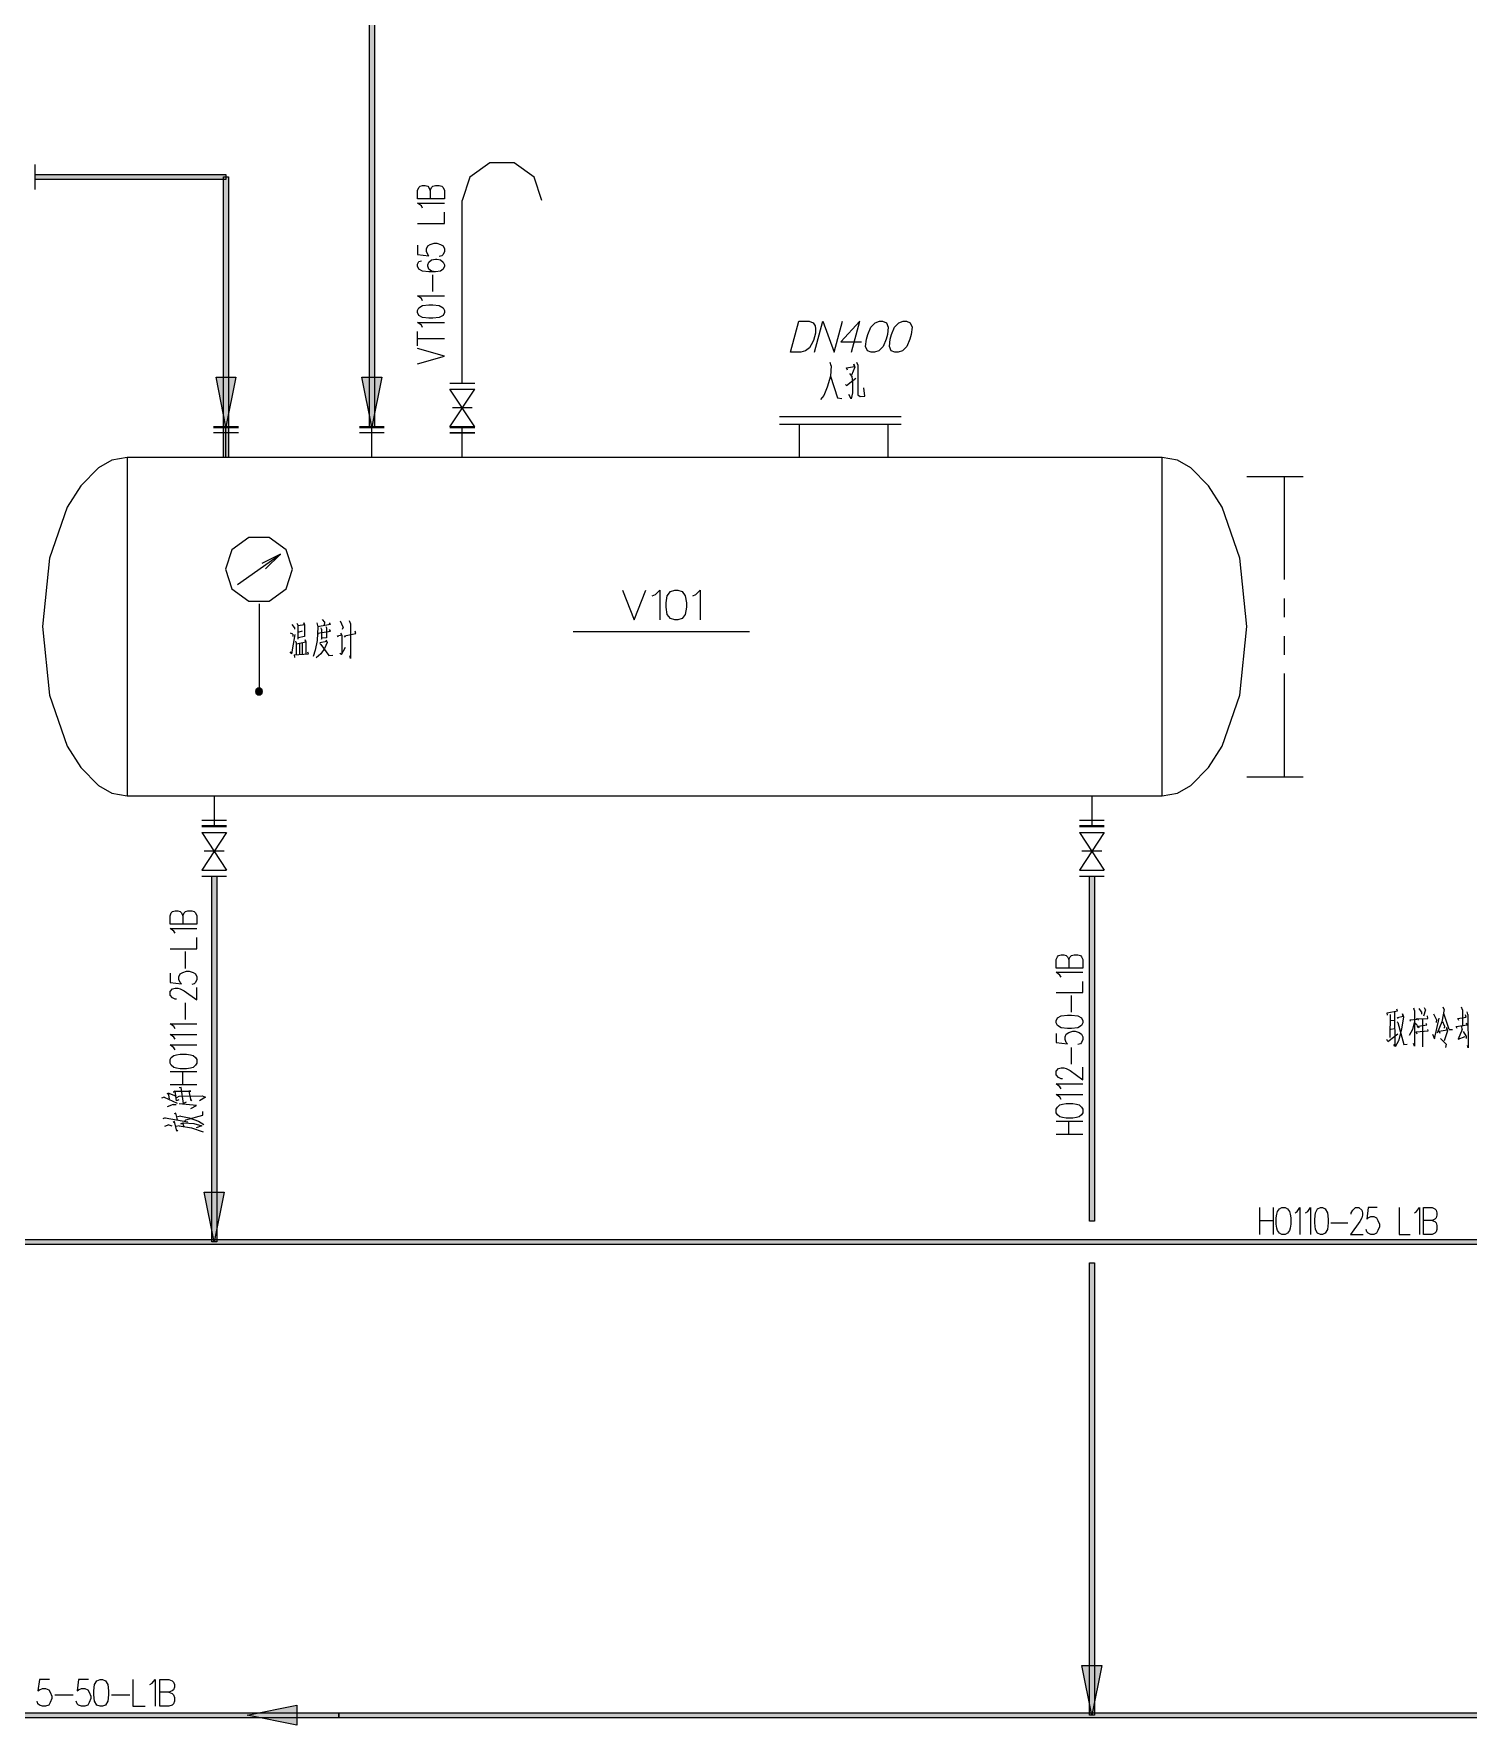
# Model space of a CAD drawing. Header units: millimetres. Extents: x 0 to 829, y 0 to 586.
# Drawn here: x 123.5 to 250, y 140.1 to 289.4 of the extents above; entities that cross this region are included whole.
import ezdxf

# ---------------------------------------------------------------- set-up
doc = ezdxf.new("R2010")
doc.units = ezdxf.units.MM

msp = doc.modelspace()

# ---------------------------------------------------------------- hatches: boundary and pattern name
h = msp.add_hatch(color=0)
h.dxf.hatch_style = 2
h.paths.add_polyline_path([(153.543, 254.705556), (153.0985, 254.705556), (153.0985, 362.193417), (153.543, 362.193417)])
h = msp.add_hatch(color=0)
h.dxf.hatch_style = 2
h.paths.add_polyline_path([(140.444361, 276.979944), (140.444361, 276.535444), (123.60275, 276.535444), (123.60275, 276.979944)])
h = msp.add_hatch(color=0)
h.dxf.hatch_style = 2
h.paths.add_polyline_path([(140.666611, 251.989167), (140.222111, 251.989167), (140.222111, 276.757694), (140.666611, 276.757694)])
h = msp.add_hatch(color=0)
h.dxf.hatch_style = 2
h.paths.add_polyline_path([(140.444361, 254.705556), (139.569472, 259.087056), (141.322778, 259.087056)])
h = msp.add_hatch(color=0)
h.dxf.hatch_style = 2
h.paths.add_polyline_path([(153.32075, 254.705556), (152.442333, 259.087056), (154.195639, 259.087056)])
h = msp.add_hatch(color=0)
h.dxf.hatch_style = 2
h.paths.add_polyline_path([(143.100778, 231.157639), (143.100778, 231.535111), (143.040806, 231.348139)])
h = msp.add_hatch(color=0)
h.dxf.hatch_style = 2
h.paths.add_polyline_path([(143.259528, 231.041222), (143.259528, 231.651528), (143.100778, 231.535111)])
h = msp.add_hatch(color=0)
h.dxf.hatch_style = 2
h.paths.add_polyline_path([(143.100778, 231.157639), (143.259528, 231.041222), (143.100778, 231.535111)])
h = msp.add_hatch(color=0)
h.dxf.hatch_style = 2
h.paths.add_polyline_path([(143.259528, 231.041222), (143.457083, 231.041222), (143.259528, 231.651528)])
h = msp.add_hatch(color=0)
h.dxf.hatch_style = 2
h.paths.add_polyline_path([(143.457083, 231.041222), (143.457083, 231.651528), (143.259528, 231.651528)])
h = msp.add_hatch(color=0)
h.dxf.hatch_style = 2
h.paths.add_polyline_path([(143.457083, 231.041222), (143.615833, 231.157639), (143.457083, 231.651528)])
h = msp.add_hatch(color=0)
h.dxf.hatch_style = 2
h.paths.add_polyline_path([(143.615833, 231.157639), (143.615833, 231.535111), (143.457083, 231.651528)])
h = msp.add_hatch(color=0)
h.dxf.hatch_style = 2
h.paths.add_polyline_path([(143.615833, 231.157639), (143.679333, 231.348139), (143.615833, 231.535111)])
h = msp.add_hatch(color=0)
h.dxf.hatch_style = 2
h.paths.add_polyline_path([(139.184944, 215.049806), (139.629444, 215.049806), (139.629444, 182.770639), (139.184944, 182.770639)])
h = msp.add_hatch(color=0)
h.dxf.hatch_style = 2
h.paths.add_polyline_path([(216.612611, 215.049806), (217.057111, 215.049806), (217.057111, 184.608611), (216.612611, 184.608611)])
h = msp.add_hatch(color=0)
h.dxf.hatch_style = 2
h.paths.add_polyline_path([(139.407194, 182.770639), (138.532306, 187.152139), (140.285611, 187.152139)])
h = msp.add_hatch(color=0)
h.dxf.hatch_style = 2
h.paths.add_polyline_path([(79.696028, 182.548389), (79.696028, 182.992889), (359.903889, 182.992889), (359.903889, 182.548389)])
h = msp.add_hatch(color=0)
h.dxf.hatch_style = 2
h.paths.add_polyline_path([(216.612611, 180.932667), (217.057111, 180.932667), (217.057111, 140.998222), (216.612611, 140.998222)])
h = msp.add_hatch(color=0)
h.dxf.hatch_style = 2
h.paths.add_polyline_path([(216.834861, 140.998222), (215.956444, 145.379722), (217.70975, 145.379722)])
h = msp.add_hatch(color=0)
h.dxf.hatch_style = 2
h.paths.add_polyline_path([(142.299972, 140.998222), (146.681472, 141.873111), (146.681472, 140.119806)])
h = msp.add_hatch(color=0)
h.dxf.hatch_style = 2
h.paths.add_polyline_path([(77.505278, 140.775972), (77.505278, 141.220472), (150.396222, 141.220472), (150.396222, 140.775972)])
h = msp.add_hatch(color=0)
h.dxf.hatch_style = 2
h.paths.add_polyline_path([(150.396222, 140.775972), (150.396222, 141.220472), (437.857194, 141.220472), (437.857194, 140.775972)])

# ---------------------------------------------------------------- linework, layer by layer
at = {"color": 0, "lineweight": 0}
for points in [[(153.543, 254.705556), (153.0985, 254.705556), (153.0985, 362.193417), (153.543, 362.193417)], [(140.444361, 276.979944), (140.444361, 276.535444), (123.60275, 276.535444), (123.60275, 276.979944)], [(140.666611, 251.989167), (140.222111, 251.989167), (140.222111, 276.757694), (140.666611, 276.757694)], [(158.693556, 264.283472), (158.354889, 264.283472), (157.793972, 264.343444), (157.455306, 264.530417), (157.342417, 264.777361), (157.342417, 264.964333), (157.455306, 265.211278), (157.793972, 265.39825), (158.354889, 265.458222), (158.693556, 265.458222), (159.258, 265.39825), (159.596667, 265.211278), (159.709556, 264.964333), (159.709556, 264.777361), (159.596667, 264.530417), (159.258, 264.343444)], [(190.260111, 261.281333), (190.993889, 264.015361), (191.904056, 264.015361), (192.232139, 263.884833), (192.43675, 263.623778), (192.457917, 263.362722), (192.443806, 262.974667), (192.270944, 262.322028), (192.073389, 261.930444), (191.914639, 261.672917), (191.568917, 261.411861), (191.170278, 261.281333)], [(196.952306, 262.452556), (197.058139, 262.844139), (197.322722, 263.49325), (197.703722, 263.884833), (198.102361, 264.015361), (198.374, 264.015361), (198.705611, 263.884833), (198.874944, 263.49325), (198.790278, 262.844139), (198.684444, 262.452556), (198.419861, 261.803444), (198.042389, 261.411861), (197.64375, 261.281333), (197.368583, 261.281333), (197.0405, 261.411861), (196.871167, 261.803444)], [(199.051333, 262.452556), (199.153639, 262.844139), (199.42175, 263.49325), (199.799222, 263.884833), (200.197861, 264.015361), (200.4695, 264.015361), (200.801111, 263.884833), (200.970444, 263.49325), (200.885778, 262.844139), (200.783472, 262.452556), (200.515361, 261.803444), (200.137889, 261.411861), (199.73925, 261.281333), (199.464083, 261.281333), (199.136, 261.411861), (198.966667, 261.803444)], [(140.444361, 254.705556), (139.569472, 259.087056), (141.322778, 259.087056)], [(153.32075, 254.705556), (152.442333, 259.087056), (154.195639, 259.087056)], [(179.278139, 238.781167), (179.278139, 239.155111), (179.373389, 239.783056), (179.655611, 240.157), (180.029556, 240.284), (180.311778, 240.284), (180.68925, 240.157), (180.967944, 239.783056), (181.063194, 239.155111), (181.063194, 238.781167), (180.967944, 238.153222), (180.68925, 237.779278), (180.311778, 237.655806), (180.029556, 237.655806), (179.655611, 237.779278), (179.373389, 238.153222)], [(143.100778, 231.157639), (143.100778, 231.535111), (143.040806, 231.348139)], [(143.259528, 231.041222), (143.259528, 231.651528), (143.100778, 231.535111)], [(143.100778, 231.157639), (143.259528, 231.041222), (143.100778, 231.535111)], [(143.259528, 231.041222), (143.457083, 231.041222), (143.259528, 231.651528)], [(143.457083, 231.041222), (143.457083, 231.651528), (143.259528, 231.651528)], [(143.457083, 231.041222), (143.615833, 231.157639), (143.457083, 231.651528)], [(143.615833, 231.157639), (143.615833, 231.535111), (143.457083, 231.651528)], [(143.615833, 231.157639), (143.679333, 231.348139), (143.615833, 231.535111)], [(139.184944, 215.049806), (139.629444, 215.049806), (139.629444, 182.770639), (139.184944, 182.770639)], [(216.612611, 215.049806), (217.057111, 215.049806), (217.057111, 184.608611), (216.612611, 184.608611)], [(215.032167, 201.608972), (214.6935, 201.608972), (214.129056, 201.672472), (213.793917, 201.859444), (213.681028, 202.106389), (213.681028, 202.289833), (213.793917, 202.540306), (214.129056, 202.72375), (214.6935, 202.78725), (215.032167, 202.78725), (215.596611, 202.72375), (215.93175, 202.540306), (216.044639, 202.289833), (216.044639, 202.106389), (215.93175, 201.859444), (215.596611, 201.672472)], [(136.973028, 198.049444), (136.408583, 198.049444), (136.069917, 198.109417), (135.847667, 198.172917), (135.621889, 198.356361), (135.509, 198.543333), (135.509, 198.853778), (135.621889, 199.04075), (135.847667, 199.224194), (136.069917, 199.287694), (136.408583, 199.347667), (136.973028, 199.347667), (137.311694, 199.287694), (137.537472, 199.224194), (137.76325, 199.04075), (137.872611, 198.853778), (137.872611, 198.543333), (137.76325, 198.356361), (137.537472, 198.172917), (137.311694, 198.109417)], [(215.145056, 193.678528), (214.580611, 193.678528), (214.241944, 193.7385), (214.016167, 193.802), (213.793917, 193.988972), (213.681028, 194.172417), (213.681028, 194.482861), (213.793917, 194.669833), (214.016167, 194.853278), (214.241944, 194.916778), (214.580611, 194.980278), (215.145056, 194.980278), (215.483722, 194.916778), (215.705972, 194.853278), (215.93175, 194.669833), (216.044639, 194.482861), (216.044639, 194.172417), (215.93175, 193.988972), (215.705972, 193.802), (215.483722, 193.7385)], [(139.407194, 182.770639), (138.532306, 187.152139), (140.285611, 187.152139)], [(233.087333, 184.329917), (233.087333, 184.894361), (233.150833, 185.2295), (233.210806, 185.455278), (233.397778, 185.681056), (233.58475, 185.793944), (233.895194, 185.793944), (234.078639, 185.681056), (234.265611, 185.455278), (234.329111, 185.2295), (234.389083, 184.894361), (234.389083, 184.329917), (234.329111, 183.99125), (234.265611, 183.765472), (234.078639, 183.539694), (233.895194, 183.426806), (233.58475, 183.426806), (233.397778, 183.539694), (233.210806, 183.765472), (233.150833, 183.99125)], [(236.495167, 184.442806), (236.495167, 184.781472), (236.558667, 185.342389), (236.745639, 185.681056), (236.992583, 185.793944), (237.179556, 185.793944), (237.4265, 185.681056), (237.613472, 185.342389), (237.673444, 184.781472), (237.673444, 184.442806), (237.613472, 183.878361), (237.4265, 183.539694), (237.179556, 183.426806), (236.992583, 183.426806), (236.745639, 183.539694), (236.558667, 183.878361)], [(79.696028, 182.548389), (79.696028, 182.992889), (359.903889, 182.992889), (359.903889, 182.548389)], [(216.612611, 180.932667), (217.057111, 180.932667), (217.057111, 140.998222), (216.612611, 140.998222)], [(216.834861, 140.998222), (215.956444, 145.379722), (217.70975, 145.379722)], [(128.792111, 142.800917), (128.792111, 143.139583), (128.859139, 143.7005), (129.06375, 144.039167), (129.331861, 144.152056), (129.536472, 144.152056), (129.804583, 144.039167), (130.009194, 143.7005), (130.076222, 143.139583), (130.076222, 142.800917), (130.009194, 142.236472), (129.804583, 141.897806), (129.536472, 141.784917), (129.331861, 141.784917), (129.06375, 141.897806), (128.859139, 142.236472)], [(142.299972, 140.998222), (146.681472, 141.873111), (146.681472, 140.119806)], [(77.505278, 140.775972), (77.505278, 141.220472), (150.396222, 141.220472), (150.396222, 140.775972)], [(150.396222, 140.775972), (150.396222, 141.220472), (437.857194, 141.220472), (437.857194, 140.775972)]]:
    msp.add_lwpolyline(points, close=True, dxfattribs=at)
for points in [[(123.60275, 275.660556), (123.60275, 277.854833)], [(168.303222, 274.672778), (167.632944, 276.733), (165.879639, 278.006528), (163.713583, 278.006528), (161.960278, 276.733), (161.293528, 274.672778)], [(159.709556, 274.817417), (157.342417, 274.817417), (157.342417, 275.561778), (157.455306, 275.808722), (157.568194, 275.932194), (157.793972, 275.995694), (158.016222, 275.995694), (158.242, 275.932194), (158.354889, 275.808722), (158.467778, 275.561778), (158.467778, 274.817417)], [(158.467778, 275.561778), (158.580667, 275.808722), (158.693556, 275.932194), (158.919333, 275.995694), (159.258, 275.995694), (159.483778, 275.932194), (159.596667, 275.808722), (159.709556, 275.561778), (159.709556, 274.817417)], [(161.293528, 258.561417), (161.293528, 274.672778)], [(157.793972, 274.013083), (157.681083, 274.196528), (157.342417, 274.447), (159.709556, 274.447)], [(157.342417, 272.647833), (159.709556, 272.647833), (159.709556, 273.639139)], [(157.342417, 270.728722), (157.342417, 269.920861), (158.354889, 269.797389), (158.242, 269.920861), (158.129111, 270.167806), (158.129111, 270.418278), (158.242, 270.665222), (158.467778, 270.788694), (158.806444, 270.912167), (159.032222, 270.912167), (159.370889, 270.788694), (159.596667, 270.665222), (159.709556, 270.418278), (159.709556, 270.167806), (159.596667, 269.920861), (159.483778, 269.797389), (159.258, 269.733889)], [(158.919333, 268.372167), (158.580667, 268.435667), (158.354889, 268.619111), (158.242, 268.869583), (158.242, 268.993056), (158.354889, 269.24), (158.580667, 269.426972), (158.919333, 269.486944), (159.032222, 269.486944), (159.370889, 269.426972), (159.596667, 269.24), (159.709556, 268.993056), (159.709556, 268.869583), (159.596667, 268.619111), (159.370889, 268.435667), (158.919333, 268.372167), (158.354889, 268.372167), (157.793972, 268.435667), (157.455306, 268.619111), (157.342417, 268.869583), (157.342417, 269.053028), (157.455306, 269.299972), (157.681083, 269.363472)], [(158.693556, 266.6365), (158.693556, 268.125222)], [(157.793972, 265.832167), (157.681083, 266.015611), (157.342417, 266.266083), (159.709556, 266.266083)], [(157.793972, 263.475611), (157.681083, 263.662583), (157.342417, 263.909528), (159.709556, 263.909528)], [(157.342417, 261.863417), (157.342417, 263.105194)], [(192.355611, 261.281333), (193.089389, 264.015361), (194.08775, 261.281333), (194.821528, 264.015361)], [(195.636444, 261.281333), (196.370222, 264.015361), (194.698056, 262.1915), (196.518389, 262.1915)], [(157.342417, 262.484306), (159.709556, 262.484306)], [(157.342417, 260.25475), (159.709556, 260.935611), (157.342417, 261.616472)], [(193.826694, 260.071306), (193.773778, 259.171722), (193.495083, 258.215694), (193.181111, 257.464278), (192.888306, 257.115028)], [(193.826694, 260.071306), (193.756139, 260.392333)], [(195.287194, 259.693833), (195.199, 259.898444), (195.893972, 260.014861), (195.826944, 260.244167), (195.92925, 259.954889), (195.615278, 259.259917)], [(196.190306, 260.1595), (196.088, 260.392333)], [(196.190306, 260.1595), (196.190306, 257.520722), (196.398444, 257.376083), (196.81825, 257.404306), (196.730056, 258.131028)], [(160.196389, 258.561417), (162.387139, 258.561417)], [(193.773778, 259.171722), (194.398194, 257.259667), (194.782722, 257.203222)], [(195.181361, 258.360333), (195.096694, 258.448528)], [(195.181361, 258.360333), (196.017444, 258.998861)], [(195.650556, 259.171722), (195.721111, 258.564944), (195.703472, 257.693583), (195.601167, 257.175), (195.3895, 257.548944)], [(195.650556, 259.171722), (195.495333, 259.404556)], [(162.387139, 254.705556), (160.196389, 258.035778)], [(160.196389, 254.705556), (162.387139, 258.035778)], [(160.196389, 258.035778), (162.387139, 258.035778)], [(162.168417, 256.370667), (160.415111, 256.370667)], [(189.275861, 255.612194), (200.017944, 255.612194)], [(141.5415, 254.705556), (139.35075, 254.705556)], [(141.5415, 254.617361), (139.35075, 254.617361)], [(141.5415, 254.179917), (139.35075, 254.179917)], [(140.444361, 251.989167), (140.444361, 254.617361)], [(154.414361, 254.705556), (152.223611, 254.705556)], [(154.414361, 254.617361), (152.223611, 254.617361)], [(154.414361, 254.179917), (152.223611, 254.179917)], [(153.32075, 251.989167), (153.32075, 254.617361)], [(162.387139, 254.705556), (160.196389, 254.705556)], [(160.196389, 254.705556), (162.387139, 254.705556)], [(162.387139, 254.617361), (160.196389, 254.617361)], [(162.387139, 254.179917), (160.196389, 254.179917)], [(160.196389, 254.179917), (162.387139, 254.179917)], [(161.293528, 251.989167), (161.293528, 254.617361)], [(189.275861, 254.948972), (200.017944, 254.948972)], [(191.000944, 254.948972), (191.000944, 251.989167)], [(198.829083, 254.948972), (198.829083, 251.989167)], [(129.194278, 251.079), (127.642056, 249.4915), (126.446139, 247.61825)], [(131.720167, 251.989167), (130.379611, 251.756333), (129.194278, 251.079)], [(131.720167, 251.989167), (131.720167, 222.147694)], [(223.04375, 251.989167), (131.720167, 251.989167)], [(223.04375, 222.147694), (223.04375, 251.989167)], [(225.569639, 251.079), (224.387833, 251.756333), (223.04375, 251.989167)], [(228.317778, 247.61825), (227.125389, 249.4915), (225.569639, 251.079)], [(230.505, 250.331111), (235.479167, 250.331111)], [(233.821111, 241.215333), (233.821111, 250.331111)], [(126.446139, 247.61825), (124.879806, 243.102694)], [(229.887639, 243.102694), (228.317778, 247.61825)], [(146.307528, 242.129028), (145.743083, 243.861167), (144.268472, 244.930083), (142.448139, 244.930083), (140.973528, 243.861167), (140.412611, 242.129028)], [(141.449778, 240.781417), (145.266833, 243.473111)], [(145.266833, 243.473111), (143.594667, 242.637028)], [(145.266833, 243.473111), (143.933333, 242.171361)], [(124.879806, 243.102694), (124.262444, 237.070194)], [(140.412611, 242.129028), (140.973528, 240.396889), (142.448139, 239.324444), (144.268472, 239.324444), (145.743083, 240.396889), (146.307528, 242.129028)], [(230.505, 237.070194), (229.887639, 243.102694)], [(143.358306, 239.070444), (143.358306, 231.348139)], [(175.429333, 240.284), (176.462972, 237.655806), (177.496611, 240.284)], [(178.057528, 239.783056), (178.33975, 239.906528), (178.717222, 240.284), (178.717222, 237.655806)], [(181.627639, 239.783056), (181.909861, 239.906528), (182.283806, 240.284), (182.283806, 237.655806)], [(233.821111, 237.899222), (233.821111, 239.557278)], [(146.794361, 237.221889), (146.727333, 237.359472)], [(147.358806, 237.221889), (147.323528, 237.415917), (147.358806, 237.221889), (147.372917, 236.198833), (146.812, 236.089472)], [(148.452417, 237.415917), (148.533556, 237.056083), (148.484167, 235.842528), (148.318361, 234.985278), (148.134917, 234.434944)], [(148.932194, 237.691083), (149.147389, 237.468833), (149.112111, 237.193667)], [(149.658917, 237.250111), (149.577778, 237.415917)], [(150.770167, 237.027861), (150.537333, 237.5535)], [(151.433389, 237.359472), (151.348722, 237.581722)], [(151.433389, 237.359472), (151.433389, 234.269139), (151.366361, 234.487861)], [(124.262444, 237.070194), (124.879806, 231.034167)], [(146.332222, 236.392861), (146.131139, 236.50575)], [(146.247556, 234.653667), (146.547417, 236.364639)], [(146.480389, 236.999639), (146.296944, 237.250111)], [(146.332222, 236.392861), (146.332222, 236.198833)], [(146.480389, 236.999639), (146.480389, 236.833833)], [(146.663833, 235.539139), (147.475222, 235.729639), (147.439944, 235.895444), (147.475222, 235.729639), (147.475222, 234.628972)], [(146.794361, 237.221889), (146.794361, 235.951889)], [(147.358806, 237.221889), (146.812, 237.14075)], [(146.826111, 236.586889), (147.193, 236.69625)], [(149.344944, 235.757861), (149.277917, 235.87075), (149.376694, 235.676722), (149.147389, 235.151083), (148.815778, 234.681889), (148.3995, 234.322056)], [(149.658917, 237.250111), (148.515917, 237.056083)], [(148.600583, 236.364639), (148.533556, 236.477528), (149.658917, 236.671556), (149.577778, 236.809139)], [(148.882806, 236.833833), (148.833417, 236.974944)], [(148.882806, 236.833833), (148.882806, 235.951889), (148.833417, 235.980111)], [(149.246167, 237.084306), (149.313194, 236.974944), (149.313194, 236.089472), (148.896917, 236.036556)], [(150.353889, 236.145917), (150.290389, 236.255278), (150.65375, 236.339944), (150.569083, 236.50575), (150.671389, 236.2835), (150.65375, 234.681889)], [(150.770167, 237.027861), (150.703139, 236.809139)], [(150.985361, 236.145917), (150.900694, 236.255278), (151.913167, 236.449306), (151.8285, 236.671556)], [(171.083111, 236.653917), (186.630028, 236.653917)], [(229.887639, 231.034167), (230.505, 237.070194)], [(233.821111, 234.583111), (233.821111, 236.241167)], [(146.247556, 234.653667), (146.117028, 234.847694)], [(146.448639, 234.572528), (147.722167, 234.681889), (147.672778, 234.819472)], [(146.448639, 234.572528), (146.480389, 234.350278)], [(146.628556, 235.676722), (146.596806, 235.786083)], [(146.628556, 235.676722), (146.628556, 234.60075)], [(146.942528, 235.539139), (146.942528, 234.60075)], [(147.207111, 234.628972), (147.193, 235.592056)], [(148.717, 235.567361), (148.815778, 235.482694), (149.51075, 234.516083), (149.86, 234.544306)], [(149.344944, 235.757861), (148.731111, 235.6485)], [(150.622, 234.60075), (150.487944, 234.710111)], [(150.622, 234.60075), (150.985361, 235.260444)], [(233.821111, 223.80575), (233.821111, 232.925056)], [(124.879806, 231.034167), (126.446139, 226.518611)], [(228.317778, 226.518611), (229.887639, 231.034167)], [(126.446139, 226.518611), (127.642056, 224.645361), (129.194278, 223.057861)], [(225.569639, 223.057861), (227.125389, 224.645361), (228.317778, 226.518611)], [(129.194278, 223.057861), (130.379611, 222.384056), (131.720167, 222.147694)], [(223.04375, 222.147694), (224.387833, 222.384056), (225.569639, 223.057861)], [(230.505, 223.80575), (235.479167, 223.80575)], [(131.720167, 222.147694), (223.04375, 222.147694)], [(139.407194, 222.147694), (139.407194, 219.5195)], [(216.834861, 222.147694), (216.834861, 219.5195)], [(140.504333, 219.956944), (138.313583, 219.956944)], [(138.313583, 219.5195), (140.504333, 219.5195)], [(140.504333, 219.431306), (138.313583, 219.431306)], [(138.313583, 219.431306), (140.504333, 219.431306)], [(217.928472, 219.956944), (215.737722, 219.956944)], [(215.737722, 219.5195), (217.928472, 219.5195)], [(217.928472, 219.431306), (215.737722, 219.431306)], [(215.737722, 219.431306), (217.928472, 219.431306)], [(140.504333, 218.905667), (138.313583, 215.575444)], [(138.313583, 218.905667), (140.504333, 215.575444)], [(138.313583, 218.905667), (140.504333, 218.905667)], [(217.928472, 218.905667), (215.737722, 215.575444)], [(215.737722, 218.905667), (217.928472, 215.575444)], [(215.737722, 218.905667), (217.928472, 218.905667)], [(140.285611, 217.240556), (138.532306, 217.240556)], [(217.70975, 217.240556), (215.956444, 217.240556)], [(138.313583, 215.575444), (140.504333, 215.575444)], [(138.313583, 215.049806), (140.504333, 215.049806)], [(215.737722, 215.575444), (217.928472, 215.575444)], [(215.737722, 215.049806), (217.928472, 215.049806)], [(137.872611, 210.812944), (135.509, 210.812944), (135.509, 211.557306), (135.621889, 211.80425), (135.734778, 211.93125), (135.960556, 211.991222), (136.182806, 211.991222), (136.408583, 211.93125), (136.521472, 211.80425), (136.634361, 211.557306), (136.634361, 210.812944)], [(136.634361, 211.557306), (136.74725, 211.80425), (136.860139, 211.93125), (137.085917, 211.991222), (137.424583, 211.991222), (137.650361, 211.93125), (137.76325, 211.80425), (137.872611, 211.557306), (137.872611, 210.812944)], [(135.960556, 210.008611), (135.847667, 210.195583), (135.509, 210.442528), (137.872611, 210.442528)], [(135.509, 208.643361), (137.872611, 208.643361), (137.872611, 209.638194)], [(136.860139, 206.911222), (136.860139, 208.396417)], [(216.044639, 206.939444), (213.681028, 206.939444), (213.681028, 207.683806), (213.793917, 207.93075), (213.903278, 208.054222), (214.129056, 208.117722), (214.354833, 208.117722), (214.580611, 208.054222), (214.6935, 207.93075), (214.806389, 207.683806), (214.806389, 206.939444)], [(214.806389, 207.683806), (214.919278, 207.93075), (215.032167, 208.054222), (215.257944, 208.117722), (215.596611, 208.117722), (215.818861, 208.054222), (215.93175, 207.93075), (216.044639, 207.683806), (216.044639, 206.939444)], [(135.509, 206.477306), (135.509, 205.669444), (136.521472, 205.545972), (136.408583, 205.669444), (136.295694, 205.919917), (136.295694, 206.166861), (136.408583, 206.413806), (136.634361, 206.537278), (136.973028, 206.66075), (137.198806, 206.66075), (137.537472, 206.537278), (137.76325, 206.413806), (137.872611, 206.166861), (137.872611, 205.919917), (137.76325, 205.669444), (137.650361, 205.545972), (137.424583, 205.486)], [(214.129056, 206.135111), (214.016167, 206.318556), (213.681028, 206.569028), (216.044639, 206.569028)], [(136.069917, 204.18425), (135.960556, 204.18425), (135.734778, 204.307722), (135.509, 204.554667), (135.509, 204.865111), (135.734778, 205.112056), (135.960556, 205.175556), (136.182806, 205.175556), (136.408583, 205.112056), (136.74725, 204.925083), (137.872611, 204.12075), (137.872611, 205.235528)], [(213.681028, 204.769861), (216.044639, 204.769861), (216.044639, 205.761167)], [(215.032167, 203.034194), (215.032167, 204.522917)], [(136.860139, 202.385083), (136.860139, 203.873806)], [(242.929833, 202.773139), (242.880444, 202.97775), (243.80825, 203.150611), (243.741222, 203.29525)], [(243.536611, 203.034194), (243.550722, 200.049694), (243.487222, 200.194333)], [(245.289917, 203.182361), (245.289917, 200.049694), (245.208778, 200.282528)], [(245.289917, 203.182361), (245.226417, 203.383444)], [(245.928444, 203.065944), (245.720306, 203.355222)], [(245.928444, 203.065944), (245.910806, 202.861333)], [(246.277694, 203.238806), (246.087194, 202.688472)], [(246.277694, 203.238806), (246.182444, 203.439889)], [(247.918111, 203.267028), (247.695861, 202.194583), (247.283111, 201.182111)], [(247.918111, 203.267028), (247.8405, 203.471639)], [(249.544417, 203.238806), (249.449167, 203.499861)], [(249.544417, 203.238806), (249.530306, 201.817111)], [(250.006556, 202.833111), (249.928944, 203.065944)], [(135.960556, 201.58075), (135.847667, 201.767722), (135.509, 202.014667), (137.872611, 202.014667)], [(243.152083, 200.804639), (243.169722, 202.833111)], [(243.215583, 202.311), (243.504861, 202.339222)], [(243.518972, 201.587806), (243.215583, 201.527833)], [(243.854111, 202.455639), (243.80825, 202.572056), (244.302139, 202.688472), (244.25275, 202.889556), (244.31625, 202.6285), (244.1575, 201.556056), (243.87175, 200.515361), (243.600111, 199.99325)], [(243.84, 202.138139), (243.758861, 202.194583)], [(243.84, 202.138139), (244.365639, 200.194333), (244.651389, 200.226083)], [(245.272278, 202.138139), (245.113528, 201.527833), (244.827778, 200.9775)], [(244.954778, 202.254556), (244.905389, 202.367444), (245.543917, 202.427417), (245.529806, 202.515611)], [(245.512167, 201.933528), (245.272278, 202.109917)], [(245.529806, 201.093917), (245.448667, 201.298528), (246.499944, 201.411417), (246.468194, 201.527833)], [(245.512167, 201.933528), (245.561556, 201.704222)], [(245.656806, 202.339222), (245.625056, 202.455639), (246.468194, 202.483861), (246.436444, 202.716694)], [(245.702667, 201.64425), (245.656806, 201.817111), (246.372944, 201.933528), (246.323556, 202.049944)], [(245.960194, 202.455639), (246.006056, 202.367444), (246.006056, 199.99325)], [(246.898583, 201.093917), (247.074972, 200.688222), (247.487722, 202.515611)], [(247.251361, 202.399194), (247.011472, 202.861333)], [(247.251361, 202.399194), (247.219611, 202.138139)], [(247.551222, 201.150361), (247.473611, 201.354972), (248.18975, 201.499611), (248.12625, 201.704222), (248.207389, 201.411417), (247.918111, 200.515361)], [(247.93575, 201.848861), (247.791111, 202.194583)], [(248.366139, 201.527833), (247.886361, 202.921306)], [(247.93575, 201.848861), (247.918111, 201.64425)], [(248.366139, 201.527833), (248.637778, 201.527833)], [(249.050528, 201.616028), (248.987028, 201.788889), (249.943056, 201.933528), (249.897194, 202.078167)], [(249.195167, 202.311), (249.131667, 202.483861), (249.865444, 202.600278), (249.801944, 202.804889)], [(249.498556, 201.527833), (249.163417, 200.66), (249.766667, 200.889306)], [(249.498556, 201.527833), (249.466806, 201.817111)], [(250.006556, 202.833111), (250.024194, 199.905056), (249.960694, 200.109667)], [(135.960556, 200.649417), (135.847667, 200.836389), (135.509, 201.083333), (137.872611, 201.083333)], [(135.960556, 199.721611), (135.847667, 199.908583), (135.509, 200.155528), (137.872611, 200.155528)], [(213.681028, 201.175056), (213.681028, 200.370722), (214.6935, 200.24725), (214.580611, 200.370722), (214.467722, 200.617667), (214.467722, 200.864611), (214.580611, 201.115083), (214.806389, 201.238556), (215.145056, 201.362028), (215.370833, 201.362028), (215.705972, 201.238556), (215.93175, 201.115083), (216.044639, 200.864611), (216.044639, 200.617667), (215.93175, 200.370722), (215.818861, 200.24725), (215.596611, 200.18375)], [(242.947472, 200.455389), (242.848694, 200.631778)], [(242.947472, 200.455389), (243.84, 201.122139)], [(247.600611, 200.716444), (248.080389, 200.226083), (248.045111, 199.933278)], [(249.865444, 200.949278), (249.625556, 201.32675)], [(249.865444, 200.949278), (249.847806, 200.716444)], [(215.032167, 198.448083), (215.032167, 199.936806)], [(135.509, 197.798972), (137.872611, 197.798972)], [(136.634361, 196.624222), (136.634361, 197.798972)], [(214.241944, 197.146333), (214.129056, 197.146333), (213.903278, 197.273333), (213.681028, 197.520278), (213.681028, 197.830722), (213.903278, 198.077667), (214.129056, 198.141167), (214.354833, 198.141167), (214.580611, 198.077667), (214.919278, 197.890694), (216.044639, 197.086361), (216.044639, 198.201139)], [(134.997472, 195.551778), (134.750528, 195.449472)], [(134.997472, 195.551778), (136.147528, 195.004972)], [(135.463139, 195.382444), (135.371417, 195.893972), (135.247944, 195.844583), (135.403167, 195.893972), (136.055806, 195.622333)], [(137.872611, 196.624222), (135.509, 196.624222)], [(136.271, 195.297778), (136.084028, 195.213111), (135.960556, 196.066833), (135.805333, 195.978639), (135.992306, 196.080944), (137.329333, 196.066833), (137.174111, 196.066833), (137.357556, 195.227222), (137.421056, 195.297778)], [(136.115778, 195.520028), (136.30275, 195.639972), (138.352389, 195.654083), (138.631083, 195.534139), (138.105444, 195.227222)], [(136.923639, 195.107278), (136.708444, 194.973222), (136.489722, 196.4055), (136.30275, 196.356111)], [(214.129056, 196.282028), (214.016167, 196.465472), (213.681028, 196.712417), (216.044639, 196.712417)], [(214.129056, 195.350694), (214.016167, 195.537667), (213.681028, 195.784611), (216.044639, 195.784611)], [(135.773583, 194.902667), (135.247944, 194.698056)], [(135.773583, 194.902667), (136.055806, 194.888556)], [(136.179278, 193.537417), (136.024056, 194.137139), (135.868833, 194.066583)], [(137.357556, 194.546361), (137.854972, 194.800361), (136.30275, 194.955583)], [(136.800167, 193.45275), (136.891889, 193.537417), (138.415889, 193.964278), (138.415889, 194.271194)], [(135.092722, 193.70675), (134.874, 193.622083)], [(135.403167, 193.110556), (135.029222, 192.955333)], [(135.092722, 193.70675), (137.078861, 193.368083)], [(135.403167, 193.110556), (135.681861, 193.00825)], [(136.115778, 192.528472), (135.900583, 193.399833), (135.773583, 193.315167)], [(136.30275, 193.00825), (136.055806, 192.941222)], [(136.115778, 192.528472), (136.211028, 192.616667)], [(136.457972, 193.879611), (136.179278, 193.812583)], [(136.30275, 193.00825), (137.389306, 192.838917), (138.444111, 192.479083)], [(136.457972, 193.879611), (137.202333, 193.724389), (138.010194, 193.417472), (138.475861, 193.128194)], [(136.613194, 193.248139), (136.457972, 193.195222), (136.736667, 193.279889), (137.608028, 193.212861), (138.320639, 193.00825), (137.823222, 192.838917)], [(136.613194, 193.248139), (136.736667, 192.941222)], [(213.681028, 193.428056), (216.044639, 193.428056)], [(214.806389, 192.253306), (214.806389, 193.428056)], [(216.044639, 192.253306), (213.681028, 192.253306)], [(231.662111, 183.426806), (231.662111, 185.793944)], [(232.840389, 185.793944), (232.840389, 183.426806)], [(234.763028, 185.342389), (234.946472, 185.455278), (235.193417, 185.793944), (235.193417, 183.426806)], [(235.690833, 185.342389), (235.877806, 185.455278), (236.12475, 185.793944), (236.12475, 183.426806)], [(239.719556, 185.2295), (239.719556, 185.342389), (239.843028, 185.568167), (240.089972, 185.793944), (240.400417, 185.793944), (240.647361, 185.568167), (240.710861, 185.342389), (240.710861, 185.116611), (240.647361, 184.894361), (240.463917, 184.555694), (239.656056, 183.426806), (240.770833, 183.426806)], [(242.012611, 185.793944), (241.20475, 185.793944), (241.081278, 184.781472), (241.20475, 184.894361), (241.455222, 185.00725), (241.702167, 185.00725), (241.949111, 184.894361), (242.072583, 184.668583), (242.199583, 184.329917), (242.199583, 184.104139), (242.072583, 183.765472), (241.949111, 183.539694), (241.702167, 183.426806), (241.455222, 183.426806), (241.20475, 183.539694), (241.081278, 183.652583), (241.021306, 183.878361)], [(243.931722, 185.793944), (243.931722, 183.426806), (244.923028, 183.426806)], [(245.296972, 185.342389), (245.483944, 185.455278), (245.730889, 185.793944), (245.730889, 183.426806)], [(246.101306, 183.426806), (246.101306, 185.793944), (246.845667, 185.793944), (247.092611, 185.681056), (247.216083, 185.568167), (247.279583, 185.342389), (247.279583, 185.116611), (247.216083, 184.894361), (247.092611, 184.781472), (246.845667, 184.668583), (246.101306, 184.668583)], [(231.662111, 184.668583), (232.840389, 184.668583)], [(237.920389, 184.442806), (239.409111, 184.442806)], [(246.845667, 184.668583), (247.092611, 184.555694), (247.216083, 184.442806), (247.279583, 184.217028), (247.279583, 183.878361), (247.216083, 183.652583), (247.092611, 183.539694), (246.845667, 183.426806), (246.101306, 183.426806)], [(124.869222, 144.152056), (123.990806, 144.152056), (123.85675, 143.139583), (123.990806, 143.252472), (124.262444, 143.365361), (124.534083, 143.365361), (124.802194, 143.252472), (124.939778, 143.026694), (125.073833, 142.688028), (125.073833, 142.46225), (124.939778, 142.123583), (124.802194, 141.897806), (124.534083, 141.784917), (124.262444, 141.784917), (123.990806, 141.897806), (123.85675, 142.010694), (123.789722, 142.236472)], [(128.319389, 144.152056), (127.440972, 144.152056), (127.303389, 143.139583), (127.440972, 143.252472), (127.709083, 143.365361), (127.980722, 143.365361), (128.252361, 143.252472), (128.386417, 143.026694), (128.520472, 142.688028), (128.520472, 142.46225), (128.386417, 142.123583), (128.252361, 141.897806), (127.980722, 141.784917), (127.709083, 141.784917), (127.440972, 141.897806), (127.303389, 142.010694), (127.236361, 142.236472)], [(132.23875, 144.152056), (132.23875, 141.784917), (133.321778, 141.784917)], [(133.727472, 143.7005), (133.928556, 143.813389), (134.200194, 144.152056), (134.200194, 141.784917)], [(134.605889, 141.784917), (134.605889, 144.152056), (135.417278, 144.152056), (135.688917, 144.039167), (135.822972, 143.926278), (135.89, 143.7005), (135.89, 143.47825), (135.822972, 143.252472), (135.688917, 143.139583), (135.417278, 143.026694), (134.605889, 143.026694)], [(125.345472, 142.800917), (126.96825, 142.800917)], [(130.347861, 142.800917), (131.970639, 142.800917)], [(135.417278, 143.026694), (135.688917, 142.913806), (135.822972, 142.800917), (135.89, 142.575139), (135.89, 142.236472), (135.822972, 142.010694), (135.688917, 141.897806), (135.417278, 141.784917), (134.605889, 141.784917)]]:
    msp.add_lwpolyline(points, dxfattribs=at)

doc.saveas('drawing.dxf')
